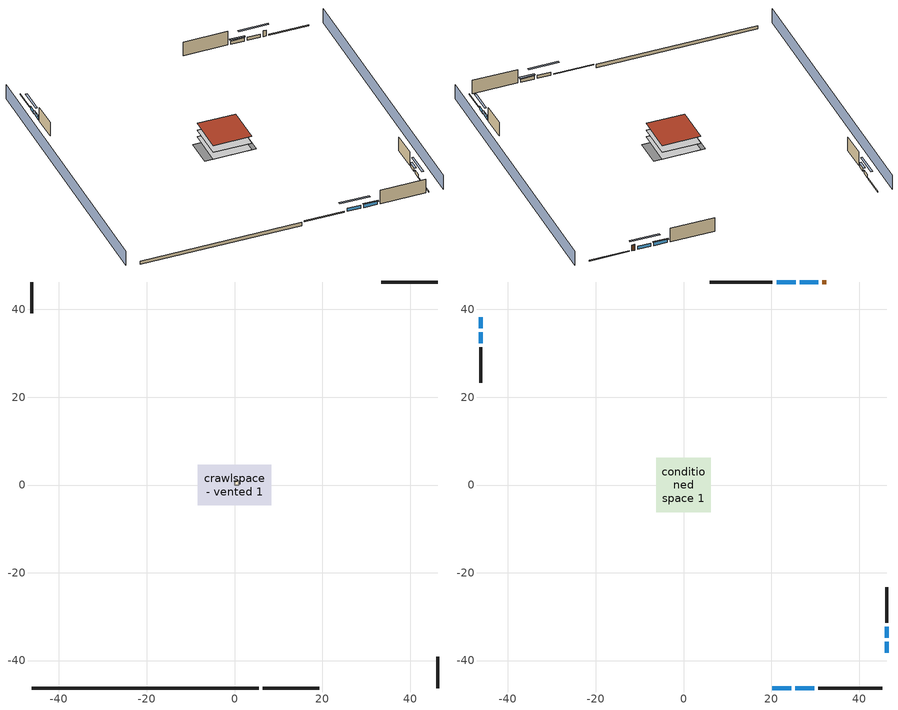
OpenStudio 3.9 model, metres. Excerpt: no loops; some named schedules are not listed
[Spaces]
crawlspace - vented 1
 floor foundation (Slab1 construction): -8.32,-4.62 -8.32,4.62 8.32,4.62 8.32,-4.62 z-0.91
 wall outside (RimJoist1 construction): 6.43,-46.25 19.26,-46.25 z0.3:0.61
 wall outside (RimJoist2 construction): -46.25,46.25 -46.25,39.12 z0.3:0.61
 wall outside (RimJoist3 construction): 46.25,46.25 33.42,46.25 z0.3:0.61
 wall outside (RimJoist4 construction): 46.25,-46.25 46.25,-39.12 z0.3:0.61
 wall foundation (FoundationWall1 construction): -46.25,-46.25 5.5,-46.25 z-0.91:0.3
central ac and furnace airloop ret air space
 floor adiabatic (AdiabaticConst): 0,0 0,1 1,1 1,0 z0
 wall adiabatic (AdiabaticConst): 0,1 0,0 1,0 1,1 0,1 z0:1
 ceiling adiabatic (AdiabaticConst): 1,0 1,1 0,1 0,0 z1
conditioned space 1
 floor to crawlspace - vented 1 (Floor1 construction): -6.2,-6.2 -6.2,6.2 6.2,6.2 6.2,-6.2 z0.3
 floor adiabatic (AdiabaticFloorConstruction): -6.2,-6.2 -6.2,6.2 6.2,6.2 6.2,-6.2 z2.74
 wall outside (Wall1 construction): 30.68,-46.25 45.32,-46.25 z0.3:5.18
 wall outside (Wall2 construction): -46.25,31.41 -46.25,23.27 z0.3:5.18
 wall outside (Wall3 construction): 20.27,46.25 6.02,46.25 z0.3:5.18
 wall outside (Wall4 construction): 46.25,-31.41 46.25,-23.27 z0.3:5.18
 wall outside (AdiabaticWallConstruction): 20.19,-46.25 24.51,-46.25 / 25.44,-46.25 29.76,-46.25 / 30.65,46.25 26.47,46.25 z0.3:1.43; -46.25,38.19 -46.25,35.73 / -46.25,34.8 -46.25,32.33 / 46.25,-38.19 46.25,-35.73 / 46.25,-34.8 46.25,-32.33 z0.3:1.4; 25.54,46.25 21.2,46.25 z0.3:1.46
 wall outside (AdiabaticWallConstruction 1): 32.49,46.25 31.58,46.25 z0.3:2.34
 window (WindowConstruction): 20.19,-46.25 24.51,-46.25 z0.3:1.43
 window (WindowConstruction 1): 25.44,-46.25 29.75,-46.25 z0.3:1.43
 window (WindowConstruction 2): -46.25,38.19 -46.25,35.73 z0.3:1.4
 window (WindowConstruction 3): -46.25,34.8 -46.25,32.33 z0.3:1.4
 window (WindowConstruction 4): 30.65,46.25 26.47,46.25 z0.3:1.43
 window (WindowConstruction 5): 25.54,46.25 21.2,46.25 z0.3:1.46
 window (WindowConstruction 6): 46.25,-38.19 46.25,-35.73 z0.3:1.4
 window (WindowConstruction 7): 46.25,-34.8 46.25,-32.33 z0.3:1.4
 door (Door): 32.49,46.25 31.58,46.25 z0.3:2.34
 ceiling adiabatic (AdiabaticFloorConstruction): 6.2,-6.2 6.2,6.2 -6.2,6.2 -6.2,-6.2 z2.74
 roof outside (Roof1 construction): -6.2,6.2 -6.2,-6.2 6.2,-6.2 6.2,6.2 z5.18
shading: 50.82,-46.25 50.82,46.25 / -50.82,46.25 -50.82,-46.25 z0:5.18; 27.25,-46.25 17.45,-46.25 17.45,-46.86 27.25,-46.86 z4.18; 30.06,-46.25 25.13,-46.25 25.13,-46.86 30.06,-46.86 z1.74; -46.25,32.98 -46.25,40.93 -46.86,40.93 -46.86,32.98 z4.15; -46.25,32.03 -46.25,35.1 -46.86,35.1 -46.86,32.03 z1.71; 23.73,46.25 33.39,46.25 33.39,46.86 23.73,46.86 z4.18; 20.9,46.25 25.85,46.25 25.85,46.86 20.9,46.86 z1.77; 46.25,-32.98 46.25,-40.93 46.86,-40.93 46.86,-32.98 z4.15; 46.25,-32.03 46.25,-35.1 46.86,-35.1 46.86,-32.03 z1.71
[Site]
Portland Intl Arpt_OR: Latitude {deg}=45.59; Longitude {deg}=-122.6; Time Zone {hr}=-8; Elevation {m}=33; Terrain=Suburbs; Keep Site Location Information=Yes
[Site:GroundTemperature:Shallow]
10.2558, 8.96328, 8.85977, 9.47314, 11.9355, 14.3863, 16.5111, 17.8571, 17.9714, 16.8767, 14.8061, 12.4304
[Site:WaterMainsTemperature]
Calculation Method=Schedule; Temperature Schedule=mains temperature schedule
[Building]
Building 1
[Material] Roughness=Rough
Name | Thickness {m} | Conductivity {W/m-K} | Density {kg/m3} | Specific Heat {J/kg-K} | Thermal Absorptance | Solar Absorptance | Visible Absorptance
asphalt or fiberglass shingles | 0.00635 | 0.162714 | 1121.4 | 1465.45 | 0.9 | 0.85 | 0.85
osb sheathing 0.75 in. | 0.01905 | 0.115458 | 512.64 | 1214.23 | 0.9 | 0.7 | 0.7
roof stud and cavity | 0.2032 | 1.02181 | 78.34581 | 1123.46 | 0.9 | 0.7 | 0.7
gypsum board | 0.0127 | 0.160291 | 801 | 837.4 | 0.9 | 0.6 | 0.6
wood siding | 0.0254 | 0.102417 | 544.68 | 1172.36 | 0.9 | 0.85 | 0.85
osb sheathing 0.5 in. | 0.0127 | 0.115458 | 512.64 | 1214.23 | 0.9 | 0.7 | 0.7
wall stud and cavity | 0.1397 | 0.550994 | 139.0536 | 1170.24 | 0.9 | 0.7 | 0.7
rim joist stud and cavity | 0.0508 | 0.178688 | 50.32683 | 1063.81 | 0.9 | 0.6 | 0.6
floor stud and cavity | 0.1397 | 0.923637 | 92.3553 | 1139.71 | 0.9 | 0.7 | 0.7
floor covering | 0.0127 | 0.0433444 | 54.468 | 1339.84 | 0.9 | 0.6 | 0.6
concrete 8.0 in. | 0.2032 | 1.803125 | 2242.8 | 837.4 | 0.9 | 0.7 | 0.7
soil 0.5 in. | 0.0127 | 1.9041 | 1842.3 | 418.7 | 0.9 | 0.7 | 0.7
wood siding 1; wood siding 2 | 0.0254 | 0.102417 | 544.68 | 1172.36
wall rigid ins; floor rigid ins | 0.512978 | 0.029427 | 32.04 | 1214.23 | 0.9 | 0.7 | 0.7
wall stud and cavity 1 | 0.0889 | 0.380278 | 52.3479 | 1209.89 | 0.9 | 0.7 | 0.7
door material | 0.04445 | 0.0612267 | 512.64 | 1214.23 | 0.9 | 0.7 | 0.7
floor stud and cavity 1 | 0.1397 | 1.75129 | 37.0049 | 1207.88 | 0.9 | 0.7 | 0.7
wall stud and cavity 2 | 0.0889 | 0.391764 | 83.0341 | 1211.67 | 0.9 | 0.7 | 0.7
furniture material conditioned space 1 | 0.1524 | 0.115458 | 640.8 | 1214.23 | 0.9 | 0.6 | 0.6
[Construction]
Roof1 construction: asphalt or fiberglass shingles, osb sheathing 0.75 in., roof stud and cavity, gypsum board
Wall1 construction; Wall2 construction; Wall3 construction; Wall4 construction: wood siding, osb sheathing 0.5 in., wall stud and cavity, gypsum board
RimJoist1 construction; RimJoist2 construction; RimJoist3 construction; RimJoist4 construction: wood siding, rim joist stud and cavity
Floor1 construction: floor stud and cavity, osb sheathing 0.75 in., floor covering
FoundationWall1 construction: concrete 8.0 in.
Slab1 construction: soil 0.5 in.
WindowConstruction; WindowConstruction 1; WindowConstruction 2; WindowConstruction 3; WindowConstruction 4; WindowConstruction 5; WindowConstruction 6; WindowConstruction 7: WindowMaterial
AdiabaticWallConstruction: wood siding 1, wall rigid ins, wall stud and cavity 1, gypsum board
Door: door material
AdiabaticWallConstruction 1: wood siding 2, wall rigid ins, wall stud and cavity 1, gypsum board
AdiabaticFloorConstruction: floor stud and cavity 1, floor rigid ins, osb sheathing 0.75 in., floor covering
PartitionWallConstruction: gypsum board, wall stud and cavity 2, gypsum board
furniture construction conditioned space 1: furniture material conditioned space 1
AdiabaticConst: Adiabatic
[WindowMaterial:SimpleGlazingSystem]
WindowMaterial: U-Factor {W/m2-K}=1.93052; Solar Heat Gain Coefficient=0.49
[Material:NoMass]
Adiabatic: Roughness=Rough; Thermal Resistance {m2-K/W}=176.1
[ThermalZone] Multiplier=1; Use Ideal Air Loads=No
Name | Volume {m3} | Thermostat
conditioned space | 749.83 | conditioned space temperature setpoint
crawlspace - vented | 187.458
central ac and furnace airloop ret air zone | 1
[Sizing:Zone] Zone Cooling Design Supply Air Temperature Input Method=SupplyAirTemperature; Zone Cooling Design Supply Air Temperature {C}=14; Zone Cooling Design Supply Air Temperature Difference {deltaC}=11.11; Zone Heating Design Supply Air Temperature Input Method=SupplyAirTemperature; Zone Heating Design Supply Air Temperature {C}=40; Zone Heating Design Supply Air Temperature Difference {deltaC}=11.11; Zone Cooling Design Supply Air Humidity Ratio {kg-H2O/kg-air}=0.0085; Zone Heating Design Supply Air Humidity Ratio {kg-H2O/kg-air}=0.008; Cooling Design Air Flow Method=DesignDay; Heating Design Air Flow Method=DesignDay; Account for Dedicated Outdoor Air System=No; Dedicated Outdoor Air System Control Strategy=NeutralSupplyAir; Dedicated Outdoor Air Low Setpoint Temperature for Design {C}=autosize; Dedicated Outdoor Air High Setpoint Temperature for Design {C}=autosize; Zone Load Sizing Method=Sensible Load Only No Latent Load; Zone Latent Cooling Design Supply Air Humidity Ratio Input Method=HumidityRatioDifference; Zone Cooling Design Supply Air Humidity Ratio Difference {kgWater/kgDryAir}=0.005; Zone Latent Heating Design Supply Air Humidity Ratio Input Method=HumidityRatioDifference; Zone Humidification Design Supply Air Humidity Ratio Difference {kgWater/kgDryAir}=0.005; Sizing Option=Coincident
crawlspace - vented; central ac and furnace airloop ret air zone
[Space]
Name | Thermal Zone | Volume {m3}
conditioned space 1 | conditioned space | 749.83
crawlspace - vented 1 | crawlspace - vented | 187.458
central ac and furnace airloop ret air space | central ac and furnace airloop ret air zone
[ThermostatSetpoint:DualSetpoint]
conditioned space temperature setpoint: Heating Setpoint Temperature Schedule=heating setpoint; Cooling Setpoint Temperature Schedule=cooling setpoint; Temperature Difference Between Cutout And Setpoint {deltaC}=0
[Foundation:Kiva]
Foundation Kiva 1: Initial Indoor Air Temperature {C}=8.52769; Wall Height Above Grade {m}=0.3048; Wall Depth Below Slab {m}=0.2032
[Foundation:Kiva:Settings]
Soil Conductivity {W/m-K}=1.9041; Soil Density {kg/m3}=1842.3; Soil Specific Heat {J/kg-K}=418.7; Ground Solar Absorptivity=0.9; Ground Thermal Absorptivity=0.9; Ground Surface Roughness {m}=0.03; Far-Field Width {m}=40; Deep-Ground Boundary Condition=ZeroFlux; Deep-Ground Depth {m}=40; Minimum Cell Dimension {m}=0.2; Maximum Cell Growth Coefficient=3; Simulation Timestep=Timestep
[SurfaceProperty:ExposedFoundationPerimeter]
Slab1: Exposed Perimeter Calculation Method=TotalExposedPerimeter; Total Exposed Perimeter {m}=51.75504
[SurfaceProperty:IncidentSolarMultiplier] Incident Solar Multiplier=1; Incident Solar Multiplier Schedule=trans schedule winter=0.85 summer=0.7
Window1; Window2; Window3; Window4; Window5; Window6; Window7; Window8
[InternalMass:Definition] Design Level Calculation Method=SurfaceArea
Name | Construction | Surface Area {m2}
partition wall mass | PartitionWallConstruction | 307.509
furniture mass conditioned space 1 | furniture construction conditioned space 1 | 123.004
[InternalMass] Space or SpaceType=conditioned space 1; Multiplier=1
Name | Internal Mass Definition
partition wall mass | partition wall mass
furniture mass conditioned space 1 | furniture mass conditioned space 1
[Fan:SystemModel]
central ac and furnace supply fan: Availability Schedule=Always On Discrete; Design Maximum Air Flow Rate {m3/s}=1.29361; Speed Control Method=Discrete; Electric Power Minimum Flow Rate Fraction=0.2; Design Pressure Rise {Pa}=500; Motor Efficiency=1; Motor In Air Stream Fraction=1; Design Electric Power Consumption {W}=autosize; Design Power Sizing Method=PowerPerFlow; Electric Power Per Unit Flow Rate {W/(m3/s)}=1059.44; Electric Power Per Unit Flow Rate Per Unit Pressure {W-s/m3-Pa}=1.66667; Fan Total Efficiency=0.7; Motor Loss Radiative Fraction=0; Speed Flow Fraction 1=0.90843; Speed Electric Power Fraction 1=0.74967; Speed Flow Fraction 2=1; Speed Electric Power Fraction 2=1
[EnergyManagementSystem:Sensor]
Name | Output Variable or Output Meter Index Key | Output Variable or Output Meter
central_ac_and_furnace_supply_fan_s; central_ac_and_furnace_supply_fan_s_1 | central ac and furnace supply fan | Fan Electricity Energy
water_heater_T_set | water heater setpoint | Schedule Value
out_pb_s |  | Site Outdoor Air Barometric Pressure
out_wt_s |  | Site Outdoor Air Humidity Ratio
site_vw_s |  | Site Wind Speed
cool_season | cooling season schedule | Schedule Value
central_ac_and_furnace_airloop_Fan_RTF_s | central ac and furnace supply fan | Fan Runtime Fraction Speed 1
central_ac_and_furnace_airloop_Fan_RTF_s_1 | central ac and furnace supply fan | Fan Runtime Fraction Speed 2
central_ac_and_furnace_airloop_AH_MFR_s | Node 5 | System Node Mass Flow Rate
central_ac_and_furnace_airloop_AH_VFR_s | Node 5 | System Node Current Density Volume Flow Rate
central_ac_and_furnace_airloop_AH_Tout_s | Node 5 | System Node Temperature
central_ac_and_furnace_airloop_AH_Wout_s | Node 5 | System Node Humidity Ratio
central_ac_and_furnace_airloop_RA_T_s | Node 8 | System Node Temperature
central_ac_and_furnace_airloop_Ra_W_s | Node 8 | System Node Humidity Ratio
central_ac_and_furnace_airloop_0_DZ_T_s | crawlspace - vented | Zone Air Temperature
central_ac_and_furnace_airloop_0_DZ_W_s | crawlspace - vented | Zone Mean Air Humidity Ratio
natural_vent_s | natural vent schedule | Schedule Value
htg_sp_s | heating setpoint | Schedule Value
clg_sp_s | cooling setpoint | Schedule Value
mech_vent_range_fan_0_sch_s | mech vent range fan 0 schedule | Schedule Value
mech_vent_bath_fan_0_sch_s | mech vent bath fan 0 schedule | Schedule Value
clothes_dryer_exhaust_0_sch_s | clothes_dryer | Schedule Value
htg_load_cond |  | Heating:EnergyTransfer:Zone:CONDITIONED SPACE
clg_load_cond |  | Cooling:EnergyTransfer:Zone:CONDITIONED SPACE
htg_load_duct |  | Heating:EnergyTransfer:Zone:CENTRAL AC AND FURNACE AIRLOOP RET AIR ZONE
clg_load_duct |  | Cooling:EnergyTransfer:Zone:CENTRAL AC AND FURNACE AIRLOOP RET AIR ZONE
s_conv | Floor1 | Surface Inside Face Convection Heat Gain Energy
s_ig | Floor1 | Surface Inside Face Internal Gains Radiation Heat Gain Energy
s_sol | Floor1 | Surface Inside Face Solar Radiation Heat Gain Energy
s_lgt | Floor1 | Surface Inside Face Lights Radiation Heat Gain Energy
s_surf | Floor1 | Surface Inside Face Net Surface Thermal Radiation Heat Gain Energy
s_conv_1 | inferred conditioned ceiling | Surface Inside Face Convection Heat Gain Energy
s_ig_1 | inferred conditioned ceiling | Surface Inside Face Internal Gains Radiation Heat Gain Energy
s_sol_1 | inferred conditioned ceiling | Surface Inside Face Solar Radiation Heat Gain Energy
s_lgt_1 | inferred conditioned ceiling | Surface Inside Face Lights Radiation Heat Gain Energy
s_surf_1 | inferred conditioned ceiling | Surface Inside Face Net Surface Thermal Radiation Heat Gain Energy
s_conv_2 | inferred conditioned floor | Surface Inside Face Convection Heat Gain Energy
s_ig_2 | inferred conditioned floor | Surface Inside Face Internal Gains Radiation Heat Gain Energy
s_sol_2 | inferred conditioned floor | Surface Inside Face Solar Radiation Heat Gain Energy
s_lgt_2 | inferred conditioned floor | Surface Inside Face Lights Radiation Heat Gain Energy
s_surf_2 | inferred conditioned floor | Surface Inside Face Net Surface Thermal Radiation Heat Gain Energy
s_conv_3 | Roof1 | Surface Inside Face Convection Heat Gain Energy
s_ig_3 | Roof1 | Surface Inside Face Internal Gains Radiation Heat Gain Energy
s_sol_3 | Roof1 | Surface Inside Face Solar Radiation Heat Gain Energy
s_lgt_3 | Roof1 | Surface Inside Face Lights Radiation Heat Gain Energy
s_surf_3 | Roof1 | Surface Inside Face Net Surface Thermal Radiation Heat Gain Energy
ss_sol | Door1 | Surface Inside Face Solar Radiation Heat Gain Energy
ss_lgt | Door1 | Surface Inside Face Lights Radiation Heat Gain Energy
ss_conv | Door1 | Surface Inside Face Convection Heat Gain Energy
ss_ig | Door1 | Surface Inside Face Internal Gains Radiation Heat Gain Energy
ss_surf | Door1 | Surface Inside Face Net Surface Thermal Radiation Heat Gain Energy
ss_conv_1 | Window1 | Surface Inside Face Convection Heat Gain Energy
ss_ig_1 | Window1 | Surface Inside Face Internal Gains Radiation Heat Gain Energy
ss_surf_1 | Window1 | Surface Inside Face Net Surface Thermal Radiation Heat Gain Energy
ss_trans_in | Window1 | Surface Window Transmitted Solar Radiation Rate
ss_back_out | Window1 | Surface Window Shortwave from Zone Back Out Window Heat Transfer Rate
ss_trans_out | Window1 | Surface Inside Face Initial Transmitted Diffuse Transmitted Out Window Solar Radiation Rate
ss_conv_2 | Window2 | Surface Inside Face Convection Heat Gain Energy
ss_ig_2 | Window2 | Surface Inside Face Internal Gains Radiation Heat Gain Energy
ss_surf_2 | Window2 | Surface Inside Face Net Surface Thermal Radiation Heat Gain Energy
ss_trans_in_1 | Window2 | Surface Window Transmitted Solar Radiation Rate
ss_back_out_1 | Window2 | Surface Window Shortwave from Zone Back Out Window Heat Transfer Rate
ss_trans_out_1 | Window2 | Surface Inside Face Initial Transmitted Diffuse Transmitted Out Window Solar Radiation Rate
ss_conv_3 | Window3 | Surface Inside Face Convection Heat Gain Energy
ss_ig_3 | Window3 | Surface Inside Face Internal Gains Radiation Heat Gain Energy
ss_surf_3 | Window3 | Surface Inside Face Net Surface Thermal Radiation Heat Gain Energy
ss_trans_in_2 | Window3 | Surface Window Transmitted Solar Radiation Rate
ss_back_out_2 | Window3 | Surface Window Shortwave from Zone Back Out Window Heat Transfer Rate
ss_trans_out_2 | Window3 | Surface Inside Face Initial Transmitted Diffuse Transmitted Out Window Solar Radiation Rate
ss_conv_4 | Window4 | Surface Inside Face Convection Heat Gain Energy
ss_ig_4 | Window4 | Surface Inside Face Internal Gains Radiation Heat Gain Energy
ss_surf_4 | Window4 | Surface Inside Face Net Surface Thermal Radiation Heat Gain Energy
ss_trans_in_3 | Window4 | Surface Window Transmitted Solar Radiation Rate
ss_back_out_3 | Window4 | Surface Window Shortwave from Zone Back Out Window Heat Transfer Rate
ss_trans_out_3 | Window4 | Surface Inside Face Initial Transmitted Diffuse Transmitted Out Window Solar Radiation Rate
ss_conv_5 | Window5 | Surface Inside Face Convection Heat Gain Energy
ss_ig_5 | Window5 | Surface Inside Face Internal Gains Radiation Heat Gain Energy
ss_surf_5 | Window5 | Surface Inside Face Net Surface Thermal Radiation Heat Gain Energy
ss_trans_in_4 | Window5 | Surface Window Transmitted Solar Radiation Rate
ss_back_out_4 | Window5 | Surface Window Shortwave from Zone Back Out Window Heat Transfer Rate
ss_trans_out_4 | Window5 | Surface Inside Face Initial Transmitted Diffuse Transmitted Out Window Solar Radiation Rate
ss_conv_6 | Window6 | Surface Inside Face Convection Heat Gain Energy
ss_ig_6 | Window6 | Surface Inside Face Internal Gains Radiation Heat Gain Energy
ss_surf_6 | Window6 | Surface Inside Face Net Surface Thermal Radiation Heat Gain Energy
ss_trans_in_5 | Window6 | Surface Window Transmitted Solar Radiation Rate
ss_back_out_5 | Window6 | Surface Window Shortwave from Zone Back Out Window Heat Transfer Rate
ss_trans_out_5 | Window6 | Surface Inside Face Initial Transmitted Diffuse Transmitted Out Window Solar Radiation Rate
ss_conv_7 | Window7 | Surface Inside Face Convection Heat Gain Energy
ss_ig_7 | Window7 | Surface Inside Face Internal Gains Radiation Heat Gain Energy
ss_surf_7 | Window7 | Surface Inside Face Net Surface Thermal Radiation Heat Gain Energy
[ElectricEquipment:Definition] Design Level Calculation Method=EquipmentLevel
Name | Design Level {W} | Fraction Latent | Fraction Radiant | Fraction Lost
ceiling fan | 18.2812 | 0 | 0.558 | 0
clothes washer | 220.951 | 0.03 | 0.162 | 0.7
clothes dryer | 2702.82 | 0.015 | 0.081 | 0.85
dishwasher | 404.58 | 0.3 | 0.18 | 0.4
fridge | 43.7215 | 0 | 0.6 | 0
cooking range | 88.6174 | 0.16 | 0.384 | 0.2
misc tv | 446.192 | 0 | 0.6 | 0
misc plug loads | 411.072 | 0.021 | 0.558 | 0.049
whole house fan; mech vent house fan | 0 | 0 | 0 | 1
mech vent house fan cfis | 0 | 0 | 0 | 0
mech vent range fan 0; mech vent bath fan 0 | 30 | 0 | 0 | 1
[ElectricEquipment] Space or SpaceType=conditioned space 1
Name | Electric Equipment Definition | Schedule
ceiling fan | ceiling fan | ceiling_fan
clothes washer | clothes washer | clothes_washer
clothes dryer | clothes dryer | clothes_dryer
dishwasher | dishwasher | dishwasher
fridge | fridge | fridge schedule
cooking range | cooking range | cooking_range
misc tv | misc tv | plug_loads_tv
misc plug loads | misc plug loads | plug_loads_other
whole house fan | whole house fan | Always On Discrete
mech vent house fan | mech vent house fan | mech vent house fan schedule
mech vent house fan cfis | mech vent house fan cfis | mech vent house fan cfis schedule
mech vent range fan 0 | mech vent range fan 0 | mech vent range fan 0 schedule
mech vent bath fan 0 | mech vent bath fan 0 | mech vent bath fan 0 schedule
[OtherEquipment:Definition] Design Level Calculation Method=EquipmentLevel
Name | Design Level {W} | Fraction Latent | Fraction Radiant | Fraction Lost
water heater sens; central ac and furnace airloop_0 SupSensLkToCond; central ac and furnace airloop_0 SupCondToLv; central ac and furnace airloop_0 RetCondToRP; central ac and furnace airloop_0 RetSensLkToRP; central ac and furnace airloop_0 SupCondToDZ; central ac and furnace airloop_0 RetCondToDZ; central ac and furnace airloop_0 SupSensLkToDZ; mech vent house fan sensible load | 0 | 0 | 0 | 0
water heater lat; central ac and furnace airloop_0 SupLatLkToCond; central ac and furnace airloop_0 RetLatLkToRP; central ac and furnace airloop_0 SupLatLkToDZ; mech vent house fan latent load | 0 | 1 | 0 | 0
water heater energy adjustment1 | 0.01 | 0 | 0 | 1
clothes dryer 2 | 0 | 0.015 | 0.081 | 0.85
cooking range 2 | 2597.12 | 0.16 | 0.384 | 0.2
general water use sensible | -43.4886 | 0 | 0.6 | 0
general water use latent | 44.1266 | 1 | 0 | 0
[OtherEquipment]
Name | Other Equipment Definition | Space or SpaceType | Schedule | Fuel Type
water heater sens | water heater sens | conditioned space 1 | Always On Discrete
water heater lat | water heater lat | conditioned space 1 | Always On Discrete
water heater energy adjustment1 | water heater energy adjustment1 | conditioned space 1 | Always On Discrete | Electricity
clothes dryer 1 | clothes dryer 2 | conditioned space 1 | clothes_dryer | Electricity
cooking range 1 | cooking range 2 | conditioned space 1 | cooking_range | NaturalGas
general water use sensible | general water use sensible | conditioned space 1 | general water use schedule
general water use latent | general water use latent | conditioned space 1 | general water use schedule
central ac and furnace airloop_0 SupSensLkToCond | central ac and furnace airloop_0 SupSensLkToCond | conditioned space 1 | Always On Discrete
central ac and furnace airloop_0 SupLatLkToCond | central ac and furnace airloop_0 SupLatLkToCond | conditioned space 1 | Always On Discrete
central ac and furnace airloop_0 SupCondToLv | central ac and furnace airloop_0 SupCondToLv | conditioned space 1 | Always On Discrete
central ac and furnace airloop_0 RetCondToRP | central ac and furnace airloop_0 RetCondToRP | central ac and furnace airloop ret air space | Always On Discrete
central ac and furnace airloop_0 RetSensLkToRP | central ac and furnace airloop_0 RetSensLkToRP | central ac and furnace airloop ret air space | Always On Discrete
central ac and furnace airloop_0 RetLatLkToRP | central ac and furnace airloop_0 RetLatLkToRP | central ac and furnace airloop ret air space | Always On Discrete
central ac and furnace airloop_0 SupCondToDZ | central ac and furnace airloop_0 SupCondToDZ | crawlspace - vented 1 | Always On Discrete
central ac and furnace airloop_0 RetCondToDZ | central ac and furnace airloop_0 RetCondToDZ | crawlspace - vented 1 | Always On Discrete
central ac and furnace airloop_0 SupSensLkToDZ | central ac and furnace airloop_0 SupSensLkToDZ | crawlspace - vented 1 | Always On Discrete
central ac and furnace airloop_0 SupLatLkToDZ | central ac and furnace airloop_0 SupLatLkToDZ | crawlspace - vented 1 | Always On Discrete
mech vent house fan sensible load | mech vent house fan sensible load | conditioned space 1 | Always On Discrete
mech vent house fan latent load | mech vent house fan latent load | conditioned space 1 | Always On Discrete
[WaterUse:Equipment:Definition]
Name | Peak Flow Rate {m3/s}
clothes washer | 3.0229e-06
dishwasher | 7.02037e-06
[Lights:Definition]
interior lighting: Design Level Calculation Method=LightingLevel; Lighting Level {W}=393.197; Fraction Radiant=0.6; Fraction Visible=0.2; Return Air Fraction=0
[Lights]
interior lighting: Lights Definition=interior lighting; Space or SpaceType=conditioned space 1; Schedule=lighting_interior; Fraction Replaceable=1
[Exterior:Lights:Definition]
exterior lighting: Design Level {W}=10.1836
[Exterior:Lights]
exterior lighting: Exterior Lights Definition=exterior lighting; Schedule=exterior lighting schedule
[People:Definition]
occupants: Number of People Calculation Method=People; Number of People {people}=2; Fraction Radiant=0.314171; Sensible Heat Fraction=0.56303; Carbon Dioxide Generation Rate {m3/s-W}=0; Enable ASHRAE 55 Comfort Warnings=No; Mean Radiant Temperature Calculation Type=EnclosureAveraged
[People]
occupants: People Definition=occupants; Space or SpaceType=conditioned space 1; Number of People Schedule=occupants; Activity Level Schedule=occupants activity schedule; Multiplier=1
[ZoneMixing] Schedule=Always On Continuous; Design Flow Rate Calculation Method=Flow/Zone; Design Flow Rate {m3/s}=0
Name | Zone or Space | Source Zone or Space
central ac and furnace airloop_0 ZoneMixDZToCond mix | conditioned space | crawlspace - vented
central ac and furnace airloop_0 ZoneMixCondToDZ mix | crawlspace - vented | conditioned space
[SpaceInfiltration:DesignFlowRate] Schedule=Always On Discrete
Name | Space or SpaceType | Design Flow Rate Calculation Method | Design Flow Rate {m3/s} | Air Changes per Hour {1/hr} | Constant Term Coefficient | Temperature Term Coefficient | Velocity Term Coefficient | Velocity Squared Term Coefficient
natural vent flow; whole house fan flow; infil flow | conditioned space 1 | Flow/Space | 0
infil crawlspace - vented 1 | crawlspace - vented 1 | AirChanges/Hour |  | 2.6013 | 1 | 0 | 0 | 0
crawlspace_vented 1 duct leakage imbalance infil flow | crawlspace - vented 1 | Flow/Space | 0
